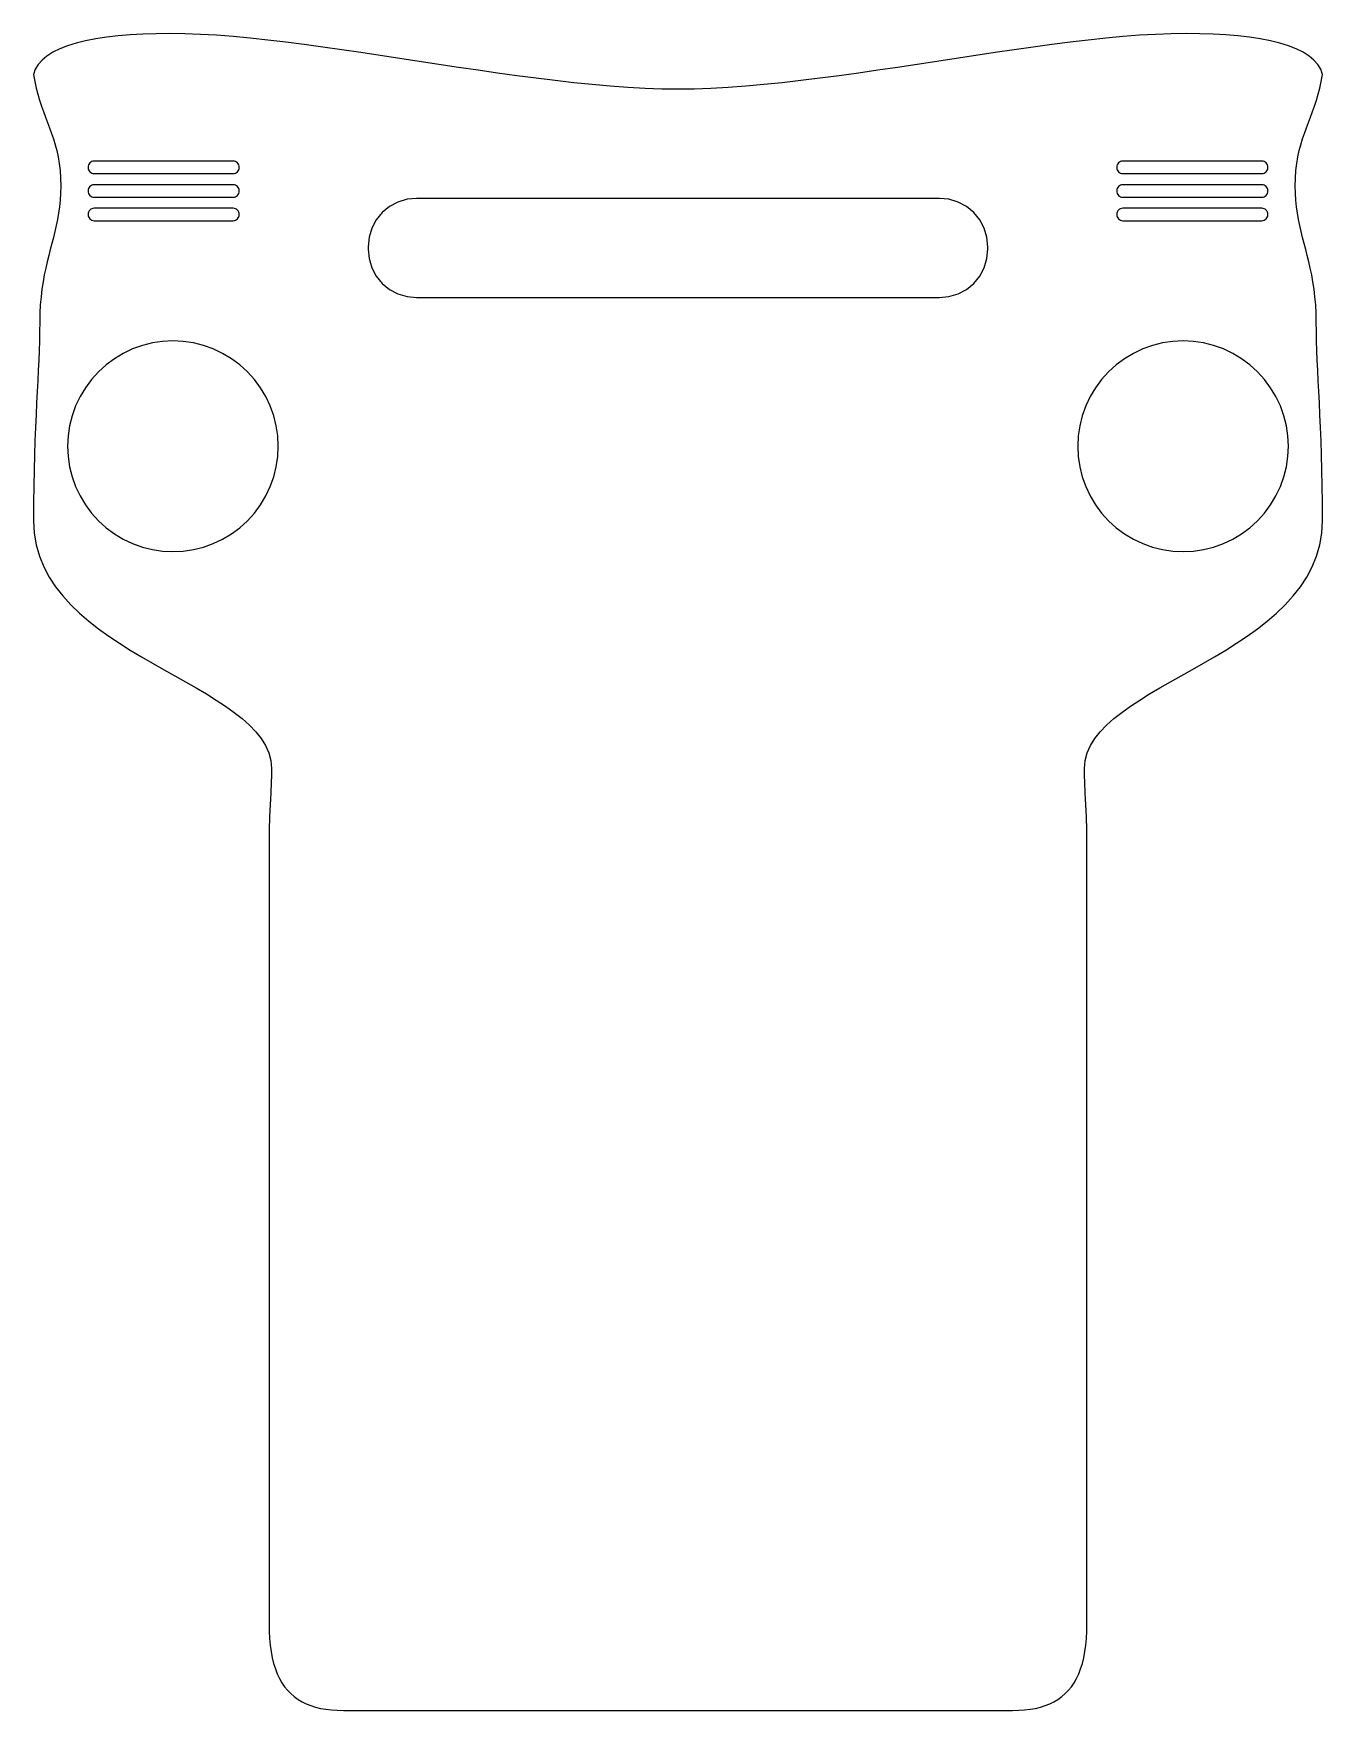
# Model space of a CAD drawing. Header units: millimetres. Extents: x -52 to 52, y 0 to 135.
import ezdxf

# ---------------------------------------------------------------- set-up
doc = ezdxf.new("R2010")
doc.units = ezdxf.units.MM

msp = doc.modelspace()

# ---------------------------------------------------------------- linework, layer by layer
at = {"layer": 'CUTLINE'}
for points in [[(0, 0), (27, 0), (27.48958, 0.01049), (27.95833, 0.04225), (28.40625, 0.0957), (28.83333, 0.1713), (29.23958, 0.26946), (29.625, 0.39062), (29.98958, 0.53523), (30.33333, 0.7037), (30.65625, 0.89648), (30.95833, 1.114), (31.23958, 1.3567), (31.5, 1.625), (31.73958, 1.91934), (31.95833, 2.24016), (32.15625, 2.58789), (32.33333, 2.96296), (32.48958, 3.36581), (32.625, 3.79688), (32.73958, 4.25658), (32.83333, 4.74537), (32.90625, 5.26367), (32.95833, 5.81192), (32.98958, 6.39055), (33, 7), (33, 70), (32.99899, 70.3074), (32.99606, 70.60503), (32.99141, 70.89355), (32.98519, 71.17361), (32.97758, 71.44586), (32.96875, 71.71094), (32.95888, 71.96951), (32.94815, 72.22222), (32.93672, 72.46973), (32.92477, 72.71267), (32.91247, 72.95171), (32.9, 73.1875), (32.88753, 73.42068), (32.87523, 73.65191), (32.86328, 73.88184), (32.85185, 74.11111), (32.84112, 74.34039), (32.83125, 74.57031), (32.82242, 74.80154), (32.81481, 75.03472), (32.80859, 75.27051), (32.80394, 75.50955), (32.80101, 75.7525), (32.8, 76), (32.85508, 76.64203), (33.01562, 77.25732), (33.27461, 77.84845), (33.625, 78.41797), (34.05977, 78.96844), (34.57187, 79.50244), (35.1543, 80.02252), (35.8, 80.53125), (36.50195, 81.03119), (37.25312, 81.5249), (38.04648, 82.01495), (38.875, 82.50391), (39.73164, 82.99432), (40.60938, 83.48877), (41.50117, 83.98981), (42.4, 84.5), (43.29883, 85.02191), (44.19062, 85.55811), (45.06836, 86.11115), (45.925, 86.68359), (46.75352, 87.27802), (47.54688, 87.89697), (48.29805, 88.54303), (49, 89.21875), (49.6457, 89.9267), (50.22812, 90.66943), (50.74023, 91.44952), (51.175, 92.26953), (51.52539, 93.13202), (51.78437, 94.03955), (51.94492, 94.99469), (52, 96), (51.99438, 97.4541), (51.97852, 98.82031), (51.95386, 100.10449), (51.92188, 101.3125), (51.88403, 102.4502), (51.8418, 103.52344), (51.79663, 104.53809), (51.75, 105.5), (51.70337, 106.41504), (51.6582, 107.28906), (51.61597, 108.12793), (51.57812, 108.9375), (51.54614, 109.72363), (51.52148, 110.49219), (51.50562, 111.24902), (51.5, 112), (51.48767, 112.72812), (51.4524, 113.415), (51.39673, 114.06437), (51.3232, 114.68), (51.23438, 115.26562), (51.1328, 115.825), (51.02102, 116.36187), (50.9016, 116.88), (50.77708, 117.38313), (50.65, 117.875), (50.52293, 118.35938), (50.3984, 118.84), (50.27897, 119.32062), (50.1672, 119.805), (50.06562, 120.29688), (49.9768, 120.8), (49.90327, 121.31813), (49.8476, 121.855), (49.81232, 122.41438), (49.8, 123), (49.81524, 123.64429), (49.85898, 124.24691), (49.92824, 124.8125), (50.02003, 125.34568), (50.13136, 125.85108), (50.25926, 126.33333), (50.40074, 126.79707), (50.55281, 127.24691), (50.7125, 127.6875), (50.87682, 128.12346), (51.04278, 128.55941), (51.20741, 129), (51.36771, 129.44985), (51.52071, 129.91358), (51.66343, 130.39583), (51.79287, 130.90123), (51.90605, 131.43441), (52, 132), (51.85999, 132.41609), (51.62988, 132.80215), (51.31335, 133.15862), (50.91406, 133.48594), (50.43567, 133.78455), (49.88184, 134.05488), (49.25623, 134.29739), (48.5625, 134.5125), (47.80432, 134.70066), (46.98535, 134.8623), (46.10925, 134.99788), (45.17969, 135.10781), (44.20032, 135.19255), (43.1748, 135.25254), (42.10681, 135.28821), (41, 135.3), (39.79524, 135.28319), (38.54045, 135.2344), (37.2392, 135.1561), (35.89504, 135.05073), (34.51153, 134.92076), (33.0922, 134.76866), (31.64062, 134.59688), (30.16035, 134.40787), (28.65493, 134.20411), (27.12792, 133.98805), (25.58286, 133.76214), (24.02332, 133.52886), (22.45285, 133.29066), (20.875, 133.05), (19.29332, 132.80934), (17.71137, 132.57114), (16.1327, 132.33786), (14.56086, 132.11195), (12.99941, 131.89589), (11.4519, 131.69213), (9.92188, 131.50313), (8.4129, 131.33134), (6.92853, 131.17924), (5.4723, 131.04927), (4.04779, 130.9439), (2.65853, 130.8656), (1.30808, 130.81681), (0, 130.8), (-1.30808, 130.81681), (-2.65853, 130.8656), (-4.04779, 130.9439), (-5.4723, 131.04927), (-6.92853, 131.17924), (-8.4129, 131.33134), (-9.92188, 131.50313), (-11.4519, 131.69213), (-12.99941, 131.89589), (-14.56086, 132.11195), (-16.1327, 132.33786), (-17.71137, 132.57114), (-19.29332, 132.80934), (-20.875, 133.05), (-22.45285, 133.29066), (-24.02332, 133.52886), (-25.58286, 133.76214), (-27.12792, 133.98805), (-28.65493, 134.20411), (-30.16035, 134.40787), (-31.64062, 134.59688), (-33.0922, 134.76866), (-34.51153, 134.92076), (-35.89504, 135.05073), (-37.2392, 135.1561), (-38.54045, 135.2344), (-39.79524, 135.28319), (-41, 135.3), (-42.10681, 135.28821), (-43.1748, 135.25254), (-44.20032, 135.19255), (-45.17969, 135.10781), (-46.10925, 134.99788), (-46.98535, 134.8623), (-47.80432, 134.70066), (-48.5625, 134.5125), (-49.25623, 134.29739), (-49.88184, 134.05488), (-50.43567, 133.78455), (-50.91406, 133.48594), (-51.31335, 133.15862), (-51.62988, 132.80215), (-51.85999, 132.41609), (-52, 132), (-51.90605, 131.43441), (-51.79287, 130.90123), (-51.66343, 130.39583), (-51.52071, 129.91358), (-51.36771, 129.44985), (-51.20741, 129), (-51.04278, 128.55941), (-50.87682, 128.12346), (-50.7125, 127.6875), (-50.55281, 127.24691), (-50.40074, 126.79707), (-50.25926, 126.33333), (-50.13136, 125.85108), (-50.02003, 125.34568), (-49.92824, 124.8125), (-49.85898, 124.24691), (-49.81524, 123.64429), (-49.8, 123), (-49.81232, 122.41438), (-49.8476, 121.855), (-49.90327, 121.31813), (-49.9768, 120.8), (-50.06562, 120.29688), (-50.1672, 119.805), (-50.27897, 119.32062), (-50.3984, 118.84), (-50.52293, 118.35938), (-50.65, 117.875), (-50.77708, 117.38313), (-50.9016, 116.88), (-51.02102, 116.36187), (-51.1328, 115.825), (-51.23438, 115.26562), (-51.3232, 114.68), (-51.39673, 114.06437), (-51.4524, 113.415), (-51.48767, 112.72812), (-51.5, 112), (-51.50562, 111.24902), (-51.52148, 110.49219), (-51.54614, 109.72363), (-51.57812, 108.9375), (-51.61597, 108.12793), (-51.6582, 107.28906), (-51.70337, 106.41504), (-51.75, 105.5), (-51.79663, 104.53809), (-51.8418, 103.52344), (-51.88403, 102.4502), (-51.92188, 101.3125), (-51.95386, 100.10449), (-51.97852, 98.82031), (-51.99438, 97.4541), (-52, 96), (-51.94492, 94.99469), (-51.78437, 94.03955), (-51.52539, 93.13202), (-51.175, 92.26953), (-50.74023, 91.44952), (-50.22812, 90.66943), (-49.6457, 89.9267), (-49, 89.21875), (-48.29805, 88.54303), (-47.54688, 87.89697), (-46.75352, 87.27802), (-45.925, 86.68359), (-45.06836, 86.11115), (-44.19062, 85.55811), (-43.29883, 85.02191), (-42.4, 84.5), (-41.50117, 83.98981), (-40.60938, 83.48877), (-39.73164, 82.99432), (-38.875, 82.50391), (-38.04648, 82.01495), (-37.25312, 81.5249), (-36.50195, 81.03119), (-35.8, 80.53125), (-35.1543, 80.02252), (-34.57187, 79.50244), (-34.05977, 78.96844), (-33.625, 78.41797), (-33.27461, 77.84845), (-33.01562, 77.25732), (-32.85508, 76.64203), (-32.8, 76), (-32.80101, 75.7525), (-32.80394, 75.50955), (-32.80859, 75.27051), (-32.81481, 75.03472), (-32.82242, 74.80154), (-32.83125, 74.57031), (-32.84112, 74.34039), (-32.85185, 74.11111), (-32.86328, 73.88184), (-32.87523, 73.65191), (-32.88753, 73.42068), (-32.9, 73.1875), (-32.91247, 72.95171), (-32.92477, 72.71267), (-32.93672, 72.46973), (-32.94815, 72.22222), (-32.95888, 71.96951), (-32.96875, 71.71094), (-32.97758, 71.44586), (-32.98519, 71.17361), (-32.99141, 70.89355), (-32.99606, 70.60503), (-32.99899, 70.3074), (-33, 70), (-33, 7), (-32.98958, 6.39055), (-32.95833, 5.81192), (-32.90625, 5.26367), (-32.83333, 4.74537), (-32.73958, 4.25658), (-32.625, 3.79688), (-32.48958, 3.36581), (-32.33333, 2.96296), (-32.15625, 2.58789), (-31.95833, 2.24016), (-31.73958, 1.91934), (-31.5, 1.625), (-31.23958, 1.3567), (-30.95833, 1.114), (-30.65625, 0.89648), (-30.33333, 0.7037), (-29.98958, 0.53523), (-29.625, 0.39062), (-29.23958, 0.26946), (-28.83333, 0.1713), (-28.40625, 0.0957), (-27.95833, 0.04225), (-27.48958, 0.01049), (-27, 0)], [(-35.89, 124), (-35.79441, 124.00942), (-35.70249, 124.0373), (-35.61777, 124.08258), (-35.54352, 124.14352), (-35.48258, 124.21777), (-35.4373, 124.30249), (-35.40942, 124.39441), (-35.4, 124.49), (-35.4, 124.51), (-35.40942, 124.60559), (-35.4373, 124.69751), (-35.48258, 124.78223), (-35.54352, 124.85648), (-35.61777, 124.91742), (-35.70249, 124.9627), (-35.79441, 124.99058), (-35.89, 125), (-47.11, 125), (-47.20559, 124.99058), (-47.29751, 124.9627), (-47.38223, 124.91742), (-47.45648, 124.85648), (-47.51742, 124.78223), (-47.5627, 124.69751), (-47.59058, 124.60559), (-47.6, 124.51), (-47.6, 124.49), (-47.59058, 124.39441), (-47.5627, 124.30249), (-47.51742, 124.21777), (-47.45648, 124.14352), (-47.38223, 124.08258), (-47.29751, 124.0373), (-47.20559, 124.00942), (-47.11, 124)], [(47.11, 124), (47.20559, 124.00942), (47.29751, 124.0373), (47.38223, 124.08258), (47.45648, 124.14352), (47.51742, 124.21777), (47.5627, 124.30249), (47.59058, 124.39441), (47.6, 124.49), (47.6, 124.51), (47.59058, 124.60559), (47.5627, 124.69751), (47.51742, 124.78223), (47.45648, 124.85648), (47.38223, 124.91742), (47.29751, 124.9627), (47.20559, 124.99058), (47.11, 125), (35.89, 125), (35.79441, 124.99058), (35.70249, 124.9627), (35.61777, 124.91742), (35.54352, 124.85648), (35.48258, 124.78223), (35.4373, 124.69751), (35.40942, 124.60559), (35.4, 124.51), (35.4, 124.49), (35.40942, 124.39441), (35.4373, 124.30249), (35.48258, 124.21777), (35.54352, 124.14352), (35.61777, 124.08258), (35.70249, 124.0373), (35.79441, 124.00942), (35.89, 124)], [(-35.89, 122.1), (-35.79441, 122.10942), (-35.70249, 122.1373), (-35.61777, 122.18258), (-35.54352, 122.24352), (-35.48258, 122.31777), (-35.4373, 122.40249), (-35.40942, 122.49441), (-35.4, 122.59), (-35.4, 122.61), (-35.40942, 122.70559), (-35.4373, 122.79751), (-35.48258, 122.88223), (-35.54352, 122.95648), (-35.61777, 123.01742), (-35.70249, 123.0627), (-35.79441, 123.09058), (-35.89, 123.1), (-47.11, 123.1), (-47.20559, 123.09058), (-47.29751, 123.0627), (-47.38223, 123.01742), (-47.45648, 122.95648), (-47.51742, 122.88223), (-47.5627, 122.79751), (-47.59058, 122.70559), (-47.6, 122.61), (-47.6, 122.59), (-47.59058, 122.49441), (-47.5627, 122.40249), (-47.51742, 122.31777), (-47.45648, 122.24352), (-47.38223, 122.18258), (-47.29751, 122.1373), (-47.20559, 122.10942), (-47.11, 122.1)], [(21.1, 114), (21.86085, 114.07494), (22.59247, 114.29687), (23.26672, 114.65727), (23.85772, 115.14228), (24.34273, 115.73328), (24.70313, 116.40753), (24.92506, 117.13915), (25, 117.9), (25, 118.1), (24.92506, 118.86085), (24.70313, 119.59247), (24.34273, 120.26672), (23.85772, 120.85772), (23.26672, 121.34273), (22.59247, 121.70313), (21.86085, 121.92506), (21.1, 122), (-21.1, 122), (-21.86085, 121.92506), (-22.59247, 121.70313), (-23.26672, 121.34273), (-23.85772, 120.85772), (-24.34273, 120.26672), (-24.70313, 119.59247), (-24.92506, 118.86085), (-25, 118.1), (-25, 117.9), (-24.92506, 117.13915), (-24.70313, 116.40753), (-24.34273, 115.73328), (-23.85772, 115.14228), (-23.26672, 114.65727), (-22.59247, 114.29687), (-21.86085, 114.07494), (-21.1, 114)], [(47.11, 122.1), (47.20559, 122.10942), (47.29751, 122.1373), (47.38223, 122.18258), (47.45648, 122.24352), (47.51742, 122.31777), (47.5627, 122.40249), (47.59058, 122.49441), (47.6, 122.59), (47.6, 122.61), (47.59058, 122.70559), (47.5627, 122.79751), (47.51742, 122.88223), (47.45648, 122.95648), (47.38223, 123.01742), (47.29751, 123.0627), (47.20559, 123.09058), (47.11, 123.1), (35.89, 123.1), (35.79441, 123.09058), (35.70249, 123.0627), (35.61777, 123.01742), (35.54352, 122.95648), (35.48258, 122.88223), (35.4373, 122.79751), (35.40942, 122.70559), (35.4, 122.61), (35.4, 122.59), (35.40942, 122.49441), (35.4373, 122.40249), (35.48258, 122.31777), (35.54352, 122.24352), (35.61777, 122.18258), (35.70249, 122.1373), (35.79441, 122.10942), (35.89, 122.1)], [(-35.89, 120.2), (-35.79441, 120.20942), (-35.70249, 120.2373), (-35.61777, 120.28258), (-35.54352, 120.34352), (-35.48258, 120.41777), (-35.4373, 120.50249), (-35.40942, 120.59441), (-35.4, 120.69), (-35.4, 120.71), (-35.40942, 120.80559), (-35.4373, 120.89751), (-35.48258, 120.98223), (-35.54352, 121.05648), (-35.61777, 121.11742), (-35.70249, 121.1627), (-35.79441, 121.19058), (-35.89, 121.2), (-47.11, 121.2), (-47.20559, 121.19058), (-47.29751, 121.1627), (-47.38223, 121.11742), (-47.45648, 121.05648), (-47.51742, 120.98223), (-47.5627, 120.89751), (-47.59058, 120.80559), (-47.6, 120.71), (-47.6, 120.69), (-47.59058, 120.59441), (-47.5627, 120.50249), (-47.51742, 120.41777), (-47.45648, 120.34352), (-47.38223, 120.28258), (-47.29751, 120.2373), (-47.20559, 120.20942), (-47.11, 120.2)], [(47.11, 120.2), (47.20559, 120.20942), (47.29751, 120.2373), (47.38223, 120.28258), (47.45648, 120.34352), (47.51742, 120.41777), (47.5627, 120.50249), (47.59058, 120.59441), (47.6, 120.69), (47.6, 120.71), (47.59058, 120.80559), (47.5627, 120.89751), (47.51742, 120.98223), (47.45648, 121.05648), (47.38223, 121.11742), (47.29751, 121.1627), (47.20559, 121.19058), (47.11, 121.2), (35.89, 121.2), (35.79441, 121.19058), (35.70249, 121.1627), (35.61777, 121.11742), (35.54352, 121.05648), (35.48258, 120.98223), (35.4373, 120.89751), (35.40942, 120.80559), (35.4, 120.71), (35.4, 120.69), (35.40942, 120.59441), (35.4373, 120.50249), (35.48258, 120.41777), (35.54352, 120.34352), (35.61777, 120.28258), (35.70249, 120.2373), (35.79441, 120.20942), (35.89, 120.2)], [(-32.25, 102), (-32.29093, 102.83315), (-32.41333, 103.65827), (-32.61601, 104.46742), (-32.89702, 105.25281), (-33.25367, 106.00687), (-33.68251, 106.72235), (-34.17941, 107.39234), (-34.73959, 108.01041), (-35.35766, 108.57059), (-36.02765, 109.06749), (-36.74313, 109.49633), (-37.49719, 109.85298), (-38.28258, 110.13399), (-39.09173, 110.33667), (-39.91685, 110.45907), (-40.75, 110.5), (-41.58315, 110.45907), (-42.40827, 110.33667), (-43.21742, 110.13399), (-44.00281, 109.85298), (-44.75687, 109.49633), (-45.47235, 109.06749), (-46.14234, 108.57059), (-46.76041, 108.01041), (-47.32059, 107.39234), (-47.81749, 106.72235), (-48.24633, 106.00687), (-48.60298, 105.25281), (-48.88399, 104.46742), (-49.08667, 103.65827), (-49.20907, 102.83315), (-49.25, 102), (-49.20907, 101.16685), (-49.08667, 100.34173), (-48.88399, 99.53258), (-48.60298, 98.74719), (-48.24633, 97.99313), (-47.81749, 97.27765), (-47.32059, 96.60766), (-46.76041, 95.98959), (-46.14234, 95.42941), (-45.47235, 94.93251), (-44.75687, 94.50367), (-44.00281, 94.14702), (-43.21742, 93.86601), (-42.40827, 93.66333), (-41.58315, 93.54093), (-40.75, 93.5), (-39.91685, 93.54093), (-39.09173, 93.66333), (-38.28258, 93.86601), (-37.49719, 94.14702), (-36.74313, 94.50367), (-36.02765, 94.93251), (-35.35766, 95.42941), (-34.73959, 95.98959), (-34.17941, 96.60766), (-33.68251, 97.27765), (-33.25367, 97.99313), (-32.89702, 98.74719), (-32.61601, 99.53258), (-32.41333, 100.34173), (-32.29093, 101.16685)], [(49.25, 102), (49.20907, 102.83315), (49.08667, 103.65827), (48.88399, 104.46742), (48.60298, 105.25281), (48.24633, 106.00687), (47.81749, 106.72235), (47.32059, 107.39234), (46.76041, 108.01041), (46.14234, 108.57059), (45.47235, 109.06749), (44.75687, 109.49633), (44.00281, 109.85298), (43.21742, 110.13399), (42.40827, 110.33667), (41.58315, 110.45907), (40.75, 110.5), (39.91685, 110.45907), (39.09173, 110.33667), (38.28258, 110.13399), (37.49719, 109.85298), (36.74313, 109.49633), (36.02765, 109.06749), (35.35766, 108.57059), (34.73959, 108.01041), (34.17941, 107.39234), (33.68251, 106.72235), (33.25367, 106.00687), (32.89702, 105.25281), (32.61601, 104.46742), (32.41333, 103.65827), (32.29093, 102.83315), (32.25, 102), (32.29093, 101.16685), (32.41333, 100.34173), (32.61601, 99.53258), (32.89702, 98.74719), (33.25367, 97.99313), (33.68251, 97.27765), (34.17941, 96.60766), (34.73959, 95.98959), (35.35766, 95.42941), (36.02765, 94.93251), (36.74313, 94.50367), (37.49719, 94.14702), (38.28258, 93.86601), (39.09173, 93.66333), (39.91685, 93.54093), (40.75, 93.5), (41.58315, 93.54093), (42.40827, 93.66333), (43.21742, 93.86601), (44.00281, 94.14702), (44.75687, 94.50367), (45.47235, 94.93251), (46.14234, 95.42941), (46.76041, 95.98959), (47.32059, 96.60766), (47.81749, 97.27765), (48.24633, 97.99313), (48.60298, 98.74719), (48.88399, 99.53258), (49.08667, 100.34173), (49.20907, 101.16685)]]:
    msp.add_lwpolyline(points, close=True, dxfattribs=at)

doc.saveas('drawing.dxf')
